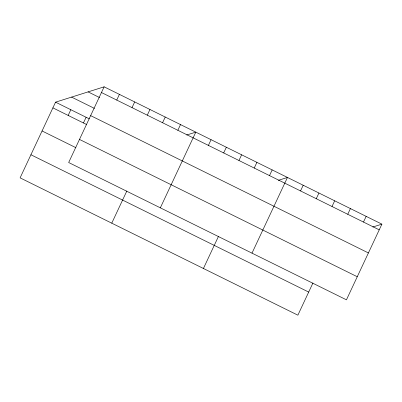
<?xml version="1.0" encoding="UTF-8"?>
<svg xmlns="http://www.w3.org/2000/svg" width="402" height="402" viewBox="0 0 402 402"><rect width="100%" height="100%" fill="white"/><g stroke="black" fill="none" stroke-linecap="round" stroke-linejoin="round"><path stroke-width="0.6" d="M104.128 86.827L68.672 162.519L346.444 299.837L381.9 224.145L104.128 86.827L55.556 102.163L20.1 177.855L297.872 315.173L312.937 283.008M68.164 115.414L70.832 109.716M83.445 122.967L86.113 117.268M116.736 100.078L119.404 94.38M132.017 107.63L134.685 101.932M147.293 115.183L149.961 109.485M111.766 223.17L126.831 191.005M162.569 122.736L165.237 117.037M177.845 130.288L180.518 124.59M160.338 207.834L195.794 132.142L186.709 135.012M208.402 145.393L211.07 139.695M223.678 152.946L226.346 147.248M238.954 160.498L241.627 154.8M203.427 268.486L218.497 236.321M254.235 168.051L256.903 162.353M269.511 175.604L272.179 169.905M251.999 253.149L287.46 177.458L278.375 180.327M300.53 190.935L303.198 185.237M316.268 198.719L318.937 193.02M332.012 206.497L334.68 200.804M347.75 214.281L350.418 208.583M363.488 222.06L366.162 216.366M372.815 227.014L381.9 224.145M101.46 92.525L379.232 229.843M88.098 91.887L99.56 97.55M71.586 97.103L94.5 108.429M90.641 115.625L368.413 252.943M55.556 102.163L89.385 118.886M52.888 107.862L86.716 124.585M79.49 139.424L357.262 276.742M42.069 130.957L75.898 147.68M30.919 154.755L308.691 292.073"/></g></svg>
